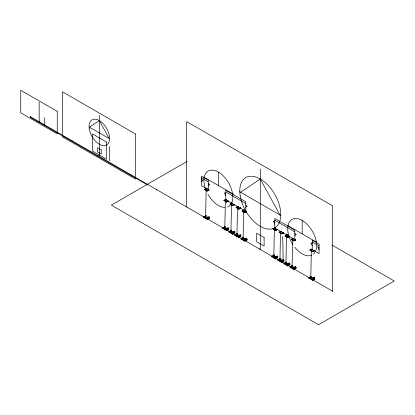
<?xml version="1.0" encoding="UTF-8"?>
<svg xmlns="http://www.w3.org/2000/svg" width="415" height="415" viewBox="0 0 415 415"><rect width="100%" height="100%" fill="white"/><g stroke="black" fill="none" stroke-linecap="round" stroke-linejoin="round"><path stroke-width="0.62" d="M205.622 215.997L206.172 190.132M224.821 227.078L225.366 201.218M230.963 230.626L231.508 204.761A1.39 0.804 0 0 0 232.82 205.306A1.39 0.804 0 0 0 234.107 204.73M236.97 234.096L237.52 208.231M243.112 237.639L243.662 211.78M273.827 255.375L274.372 229.511M279.969 258.919L280.514 233.054M285.976 262.389L286.526 236.524M292.119 265.937L292.668 240.072M310.804 276.722L311.349 250.857M280.333 258.348L280.333 258.28A1.81 1.048 0 0 0 280.856 259.816A1.81 1.048 0 0 0 283.429 259.354M240.327 235.71L240.078 234.849M295.475 267.55L295.226 266.684M246.469 239.258L246.22 238.392M289.328 264.023L289.099 263.151M314.15 278.356L313.927 277.485M274.108 254.992L274.102 255.23A2.174 1.255 0 0 0 274.336 257.124A2.174 1.255 0 0 0 277.547 256.719M240.576 192.275L260.283 179.01L279.985 215.027M280.338 258.478L280.234 258.753M187.092 161.399L111.344 205.129L318.502 324.732L394.25 281.002L331.933 245.021M209.041 190.065L207.433 190.993L204.756 189.448L206.364 188.223M204.756 189.448L206.903 188.208M206.981 188.56L205.16 189.614L206.981 188.394M204.756 189.152L207.433 190.698L209.041 189.769M208.802 189.971L207.438 190.76L205.16 189.448M228.24 201.145L226.632 202.074L223.955 200.528L225.563 199.309M223.955 200.528L226.097 199.293M226.175 199.646L224.354 200.694L226.175 199.475M223.955 200.238L226.632 201.778L228.24 200.855M227.996 201.057L226.632 201.846L224.354 200.528M209.627 218.352L207.433 219.618L203.599 217.403L203.599 216.983L205.793 215.717M209.611 217.372L207.438 218.627L204.175 216.983L205.804 215.8M203.599 217.403L205.793 216.137M234.376 204.694L232.774 205.622L230.097 204.076L231.705 202.852M230.097 204.076L231.705 203.148M232.317 203.189L230.496 204.242L232.317 203.023M204.175 216.983L207.438 218.866L209.611 217.61M203.599 216.983L207.433 219.198L209.627 217.932M234.376 204.398L232.774 205.389L230.496 204.076M240.389 208.164L238.781 209.093L236.104 207.547L237.712 206.322M236.104 207.547L238.246 206.307M238.329 206.66L236.503 207.713L238.329 206.494M237.427 208.143A1.39 0.804 0 0 0 238.734 208.776L240.389 207.868M240.607 207.806L238.786 208.859L236.503 207.547M238.786 209.025L240.607 207.977M246.531 211.707L244.923 212.636L242.246 211.09L243.854 209.871M242.246 211.09L244.388 209.855M244.471 210.208L242.645 211.256L244.015 210.301M242.246 210.799L244.923 212.34L246.531 211.417M246.292 211.619L244.928 212.407L242.645 211.09M244.928 212.573L246.292 211.785M228.821 229.433L226.632 230.704L222.793 228.489L222.793 228.063L224.987 226.798M228.805 228.452L226.632 229.708L223.369 228.063L224.458 227.436M222.793 228.489L224.987 227.223M223.369 228.063L226.632 229.946L228.805 228.691M222.793 228.063L226.632 230.278L228.821 229.013M234.963 232.981L232.774 234.247L228.935 232.032L228.935 231.612L231.129 230.346M234.947 232.239L232.774 233.495L229.511 231.612L231.139 230.429M229.511 231.612L231.139 230.667M228.935 232.032L231.129 230.766M229.511 231.373L232.774 233.256L234.947 232.001M228.935 231.612L232.774 233.827L234.963 232.561M240.975 236.451L238.781 237.717L234.947 235.502L234.947 235.082L237.141 233.816M235.518 234.838L237.152 233.899L235.518 235.082L238.786 236.726L240.959 235.471M234.947 235.502L236.042 234.869M235.518 235.082L238.786 236.965L240.959 235.71M234.947 235.082L238.781 237.297L240.975 236.031M247.117 239.995L244.923 241.265L241.089 239.05L241.089 238.625L243.283 237.359M241.66 238.386L243.294 237.442L241.66 238.625L244.928 240.269L247.101 239.014M241.089 239.05L242.734 238.101M241.66 238.625L244.928 240.508L247.101 239.253M241.089 238.625L244.923 240.84L247.117 239.574M277.246 229.443L275.638 230.367L272.961 228.826L274.569 227.602M272.961 228.826L275.104 227.586M275.181 227.939L273.361 228.992L274.725 228.032M272.961 228.53L275.638 230.076L277.246 229.147M277.002 229.35L275.638 230.138L273.361 228.821M283.388 232.986L281.78 233.915L279.103 232.369L280.711 231.145M279.103 232.369L280.711 231.44M281.323 231.482L279.502 232.535L281.323 231.316M279.103 232.073L281.78 233.619L283.388 232.691M283.144 232.893L281.78 233.681L279.502 232.369M289.395 236.457L287.787 237.385L285.11 235.839L286.718 234.615M285.11 235.839L287.258 234.6M287.336 234.952L285.515 236.005L287.336 234.786M289.613 236.104L287.792 237.152L285.515 235.839M287.792 237.323L289.613 236.27M295.537 240.005L293.929 240.928L291.252 239.388L292.86 238.163M291.252 239.388L292.86 238.459M293.478 238.501L291.657 239.554L293.478 238.335M291.252 239.092L293.929 240.638L295.537 239.709M295.298 239.912L293.934 240.7L291.657 239.382M293.934 240.866L295.298 240.078M277.827 257.731L275.638 258.996L271.799 256.781L271.799 256.361L273.993 255.09M277.811 256.984L275.638 258.244L272.375 256.356L274.004 255.417M272.375 256.356L273.464 255.728M271.799 256.781L272.899 256.148M272.375 256.117L275.638 258L277.811 256.745M271.799 256.361L275.638 258.571L277.827 257.305M283.969 261.274L281.78 262.539L277.941 260.329L277.941 259.904L280.135 258.638M283.953 260.532L281.78 261.787L278.517 259.904L280.146 258.721M278.517 259.904L280.146 258.96M277.941 260.329L279.586 259.375M278.517 259.666L281.78 261.549L283.953 260.293M277.941 259.904L281.78 262.119L283.969 260.853M289.981 264.744L287.787 266.01L283.953 263.795L283.953 263.375L286.148 262.109M289.966 264.002L287.792 265.258L284.529 263.375L286.158 262.192M284.529 263.375L286.158 262.43M283.953 263.795L285.048 263.162M314.222 250.79L312.614 251.718L309.938 250.172L311.546 248.948M309.938 250.172L311.546 249.244M312.158 249.285L310.337 250.338L312.158 249.119M284.529 263.136L287.792 265.019L289.966 263.764M283.953 263.375L287.787 265.59L289.981 264.324M309.938 249.877L312.614 251.423L314.222 250.494M314.435 250.432L312.614 251.485L310.337 250.172M312.614 251.651L314.435 250.603M296.123 268.292L293.929 269.558L290.095 267.343L290.095 266.923L292.29 265.652M290.666 266.679L292.3 265.74L290.666 266.918L293.934 268.562L296.108 267.307M290.095 267.343L291.74 266.394M290.666 266.918L293.934 268.806L296.108 267.545M290.095 266.923L293.929 269.133L296.123 267.867M314.809 279.077L312.614 280.343L308.776 278.128L308.776 277.708L310.97 276.442A1.992 1.152 0 0 0 311.535 278.06A1.992 1.152 0 0 0 314.363 277.645M309.351 277.469L310.985 276.525L309.351 277.708L312.614 279.352L314.788 278.097M308.776 278.128L310.425 277.179M309.351 277.708L312.614 279.591L314.788 278.335M308.776 277.708L312.614 279.923L314.809 278.657M209.186 216.921A1.992 1.152 0 0 1 206.245 217.289A1.992 1.152 0 0 1 206.027 215.556L205.897 215.857M234.522 231.549A1.992 1.152 0 0 1 231.58 231.918A1.992 1.152 0 0 1 231.363 230.185L231.238 230.486M239.554 191.683L280.882 215.546M203.724 177.06L233.412 194.199M287.154 225.226L316.837 242.365M201.488 177.983L208.335 181.936L208.335 189.671L201.488 185.718L201.488 176.209L208.335 180.162L208.06 181.775M319.078 245.872L312.23 241.919L312.23 249.654L319.078 253.607L319.078 244.098L312.23 240.145L312.505 242.08M201.488 179.622L202.894 180.432L202.51 181.085L201.929 180.883L201.488 181.822M208.335 183.575L209.741 184.385L209.357 185.038L208.761 184.851L208.335 185.775M225.734 193.618L224.328 192.809L225.734 195.823M245.82 205.218L247.231 206.032L246.847 206.68L246.277 206.468L245.82 207.422M274.74 221.911L273.335 221.102L274.74 224.116M294.832 233.51L296.237 234.325L295.854 234.973L295.273 234.771L294.832 235.715M312.23 243.558L310.819 242.744L312.23 245.758M319.078 247.511L317.667 246.697L319.078 249.711M230.097 203.781L232.774 205.622M236.104 207.251L238.781 208.797A1.39 0.804 0 0 0 240.119 208.2M285.11 235.544L287.787 237.385M227.451 228.541L228.551 229.173L228.551 229.594L227.451 228.961M233.593 232.084L234.693 232.716L234.693 233.142L233.593 232.509M239.605 235.554L240.7 236.187L240.7 236.607L239.605 235.974M245.747 239.102L246.842 239.735L246.842 240.155L245.747 239.522M276.457 256.833L277.557 257.466L277.557 257.886L276.457 257.253M282.599 260.376L283.699 261.009L283.699 261.434L282.599 260.802M288.612 263.847L289.706 264.48L289.706 264.905L288.612 264.272M294.754 267.395L295.848 268.028L295.848 268.448L294.754 267.815M313.439 278.18L314.534 278.813L314.534 279.238L313.439 278.605M30.347 116.703L203.713 216.796M207.635 219.063L223.327 228.12M226.689 230.06L229.49 231.679M233.417 233.946L235.658 235.238M239.019 237.178L241.821 238.796M245.742 241.063L272.084 256.268M276.006 258.535L278.807 260.153M282.169 262.093L284.41 263.385M287.777 265.33L290.578 266.944M294.5 269.211L309.632 277.946M312.993 279.886L332.607 291.211M147.657 185.023L30.347 117.295L30.347 116.408M231.357 230.164L231.357 229.91A1.81 1.048 0 0 0 231.814 231.513A1.81 1.048 0 0 0 234.423 231.062M206.016 215.535L206.053 215.255A1.81 1.048 0 0 0 206.457 216.879A1.81 1.048 0 0 0 209.082 216.433M332.607 291.403L332.607 205.856L186.579 121.548L186.579 207.095M312.614 251.423L312.614 251.718M312.614 279.923L312.614 280.343M310.695 276.598L310.695 277.023M302.187 220.458L302.187 233.904M294.557 231.715L294.832 230.102L274.74 218.503L275.015 220.432M293.929 240.638L293.929 240.928M293.929 269.133L293.929 269.558M292.015 265.813L292.015 266.233M287.787 265.59L287.787 266.01M285.873 262.264L285.873 262.69M281.78 233.619L281.78 233.915M281.78 262.119L281.78 262.539M279.86 258.799L279.86 259.219M275.638 230.076L275.638 230.367M275.638 258.571L275.638 258.996M260.283 169.081L260.283 249.457M259.515 248.715L259.515 249.01M245.545 203.423L245.82 201.804L225.734 190.21L226.009 192.14M244.923 212.34L244.923 212.636M244.923 240.84L244.923 241.265M238.781 208.797L238.781 209.093M238.781 237.297L238.781 237.717M236.866 233.972L236.866 234.397M232.774 233.827L232.774 234.247M230.854 230.501L230.854 230.927M226.632 201.778L226.632 202.074M226.632 230.278L226.632 230.704M224.712 226.958L224.712 227.379M218.378 172.069L218.378 185.515M209.352 218.088L209.352 218.513M207.433 190.698L207.433 190.993M207.433 219.198L207.433 219.618M205.518 215.873L205.518 216.298M156.637 189.619L156.637 190.21M156.382 189.173L156.382 189.468M109.55 146.625L109.55 160.807M99.315 115.593L99.315 155.781M98.931 155.267L98.931 155.563M72.06 140.493L72.06 140.789M44.296 117.663L44.296 124.754M39.176 102.152L39.176 122.243M39.046 121.875L39.046 122.171M283.528 259.842A1.992 1.152 0 0 1 280.587 260.21A1.992 1.152 0 0 1 280.369 258.478M283.689 260.267A2.174 1.255 0 0 1 280.416 260.641A2.174 1.255 0 0 1 280.358 258.716M282.672 236.498A721.27 416.427 60 0 1 283.061 259.66M311.333 255.365A20.449 11.807 60 0 1 294.743 247.169M292.772 244.388A20.449 11.807 60 0 1 291.091 220.043A20.449 11.807 60 0 1 311.307 229.464A20.449 11.807 60 0 1 313.527 254.063M206.421 191.253A20.449 11.807 60 0 1 209.897 170.347A20.449 11.807 60 0 1 229.837 185.204A20.449 11.807 60 0 1 227.524 206.976M224.909 207.433A20.449 11.807 60 0 1 207.951 194.319M282.994 233.261A1.266 0.731 0 0 1 281.557 233.775A1.266 0.731 0 0 1 280.519 233.002M283.113 233.023A1.39 0.804 0 0 1 281.78 233.598A1.39 0.804 0 0 1 280.447 233.023M281.204 232.068A1.39 0.804 0 0 1 281.386 232.026M283.232 232.784A1.515 0.877 0 0 1 281.562 233.401A1.515 0.877 0 0 1 280.265 232.535A1.515 0.877 0 0 1 281.562 231.669M277.448 256.226A1.992 1.152 0 0 1 274.559 256.714A1.992 1.152 0 0 1 274.133 254.992M277.287 255.806A1.81 1.048 0 0 1 274.772 256.288A1.81 1.048 0 0 1 274.113 254.81M276.852 229.718A1.266 0.731 0 0 1 275.275 230.211A1.266 0.731 0 0 1 274.429 229.298M276.971 229.474A1.39 0.804 0 0 1 275.487 230.05A1.39 0.804 0 0 1 274.253 229.308M277.059 229.298A1.515 0.877 0 0 1 275.244 229.837A1.515 0.877 0 0 1 274.144 228.847A1.515 0.877 0 0 1 275.747 228.115M289.54 263.312A1.992 1.152 0 0 1 286.775 263.753A1.992 1.152 0 0 1 286.111 262.14M289.696 263.738A2.174 1.255 0 0 1 286.552 264.163A2.174 1.255 0 0 1 286.148 262.311M289.488 262.752A1.81 1.048 0 0 1 287.087 263.354A1.81 1.048 0 0 1 286.153 261.943M289.001 236.732A1.266 0.731 0 0 1 287.434 237.224A1.266 0.731 0 0 1 286.578 236.322M289.125 236.493A1.39 0.804 0 0 1 287.642 237.064A1.39 0.804 0 0 1 286.402 236.322M289.302 235.943A1.515 0.877 0 0 1 287.86 236.882A1.515 0.877 0 0 1 286.272 236.026A1.515 0.877 0 0 1 287.792 235.129M295.682 266.861A1.992 1.152 0 0 1 292.855 267.276A1.992 1.152 0 0 1 292.336 265.621M295.838 267.281A2.174 1.255 0 0 1 292.627 267.685A2.174 1.255 0 0 1 292.393 265.792M295.579 266.368A1.81 1.048 0 0 1 293.089 266.861A1.81 1.048 0 0 1 292.378 265.398M295.174 240.212A1.266 0.731 0 0 1 293.535 240.767A1.266 0.731 0 0 1 292.788 239.761M295.267 240.036A1.39 0.804 0 0 1 293.587 240.591A1.39 0.804 0 0 1 292.575 239.642M293.182 239.139A1.39 0.804 0 0 1 293.54 239.04M295.35 239.86A1.515 0.877 0 0 1 292.788 240.124A1.515 0.877 0 0 1 293.607 238.698M240.534 235.02A1.992 1.152 0 0 1 237.707 235.435A1.992 1.152 0 0 1 237.188 233.78M240.69 235.44A2.174 1.255 0 0 1 237.546 235.87A2.174 1.255 0 0 1 237.141 234.019M240.43 234.532A1.81 1.048 0 0 1 237.971 235.03A1.81 1.048 0 0 1 237.193 233.593M239.995 208.439A1.266 0.731 0 0 1 238.511 208.947A1.266 0.731 0 0 1 237.53 208.123M238.034 207.298A1.39 0.804 0 0 1 238.392 207.204M240.264 207.899A1.515 0.877 0 0 1 238.677 208.584A1.515 0.877 0 0 1 237.271 207.775A1.515 0.877 0 0 1 238.459 206.857M246.738 238.49A1.992 1.152 0 0 1 243.849 238.983A1.992 1.152 0 0 1 243.418 237.261M246.832 238.988A2.174 1.255 0 0 1 243.621 239.393A2.174 1.255 0 0 1 243.387 237.499M246.572 238.075A1.81 1.048 0 0 1 244.041 238.552A1.81 1.048 0 0 1 243.418 237.058M246.183 211.847A1.266 0.731 0 0 1 244.549 212.475A1.266 0.731 0 0 1 243.813 211.427M246.261 211.743A1.39 0.804 0 0 1 244.679 212.309A1.39 0.804 0 0 1 243.538 211.463M244.259 210.815A1.39 0.804 0 0 1 244.534 210.747M246.344 211.562A1.515 0.877 0 0 1 243.776 211.832A1.515 0.877 0 0 1 244.601 210.4M234.683 231.975A2.174 1.255 0 0 1 231.409 232.348A2.174 1.255 0 0 1 231.352 230.424M233.987 204.969A1.266 0.731 0 0 1 232.623 205.487A1.266 0.731 0 0 1 231.508 204.797M232.198 203.77A1.39 0.804 0 0 1 232.379 203.734M234.257 204.429A1.515 0.877 0 0 1 232.628 205.114A1.515 0.877 0 0 1 231.259 204.263A1.515 0.877 0 0 1 232.556 203.376M228.442 227.928A1.992 1.152 0 0 1 225.553 228.421A1.992 1.152 0 0 1 225.127 226.699L225.096 226.938A2.174 1.255 0 0 0 225.329 228.831A2.174 1.255 0 0 0 228.541 228.426M228.281 227.513A1.81 1.048 0 0 1 225.75 227.991A1.81 1.048 0 0 1 225.127 226.497M227.845 201.42A1.266 0.731 0 0 1 226.32 201.923A1.266 0.731 0 0 1 225.397 201.062M227.965 201.182A1.39 0.804 0 0 1 226.829 201.752M226.336 201.742A1.39 0.804 0 0 1 225.257 201.073M226.056 200.227A1.39 0.804 0 0 1 226.237 200.186M228.053 201A1.515 0.877 0 0 1 225.558 201.317A1.515 0.877 0 0 1 226.102 199.874M209.342 217.346A2.174 1.255 0 0 1 206.073 217.719A2.174 1.255 0 0 1 206.011 215.795M208.646 190.34A1.266 0.731 0 0 1 207.018 190.822A1.266 0.731 0 0 1 206.271 189.857M208.771 190.101A1.39 0.804 0 0 1 207.241 190.667A1.39 0.804 0 0 1 206.048 189.873M206.857 189.141A1.39 0.804 0 0 1 207.044 189.105M208.916 189.427A1.515 0.877 0 0 1 207.687 190.48A1.515 0.877 0 0 1 205.928 189.717A1.515 0.877 0 0 1 207.329 188.742M314.523 278.071A2.174 1.255 0 0 1 311.312 278.47A2.174 1.255 0 0 1 311.079 276.582M314.264 277.158A1.81 1.048 0 0 1 311.774 277.645A1.81 1.048 0 0 1 311.063 276.183M313.854 251.002A1.266 0.731 0 0 1 312.225 251.552A1.266 0.731 0 0 1 311.463 250.556M313.948 250.826A1.39 0.804 0 0 1 312.272 251.376A1.39 0.804 0 0 1 311.255 250.427M311.862 249.923A1.39 0.804 0 0 1 312.225 249.83M314.098 250.525A1.515 0.877 0 0 1 312.505 251.21A1.515 0.877 0 0 1 311.1 250.401A1.515 0.877 0 0 1 312.293 249.482M99.315 120.563L89.464 127.192L109.166 138.569L99.315 120.563M135.477 133.983L62.463 91.829L62.463 136.872L135.477 179.026L135.477 133.983M245.82 203.578L225.734 191.979L225.734 199.714L245.82 211.313L245.82 203.578M294.832 231.871L274.74 220.277L274.74 228.011L294.832 239.611L294.832 231.871M57.254 111.344L20.75 90.268L20.75 112.787L57.254 133.863L57.254 111.344M106.479 142.044L92.405 133.915L92.405 151.055L106.479 159.184L106.479 142.044M264.122 237.489L256.698 233.204L256.698 241.774L264.122 246.059L264.122 237.489M101.234 149.799L97.525 147.657L97.525 151.942L101.234 154.084L101.234 149.799M89.251 128.826A14.494 8.367 60 0 0 106.027 145.214A14.494 8.367 60 0 0 102.666 123.146A14.494 8.367 60 0 0 89.251 128.826M240.212 195.906A28.988 16.74 60 0 0 273.926 228.224A28.988 16.74 60 0 0 266.705 183.912A28.988 16.74 60 0 0 240.212 195.906"/></g></svg>
